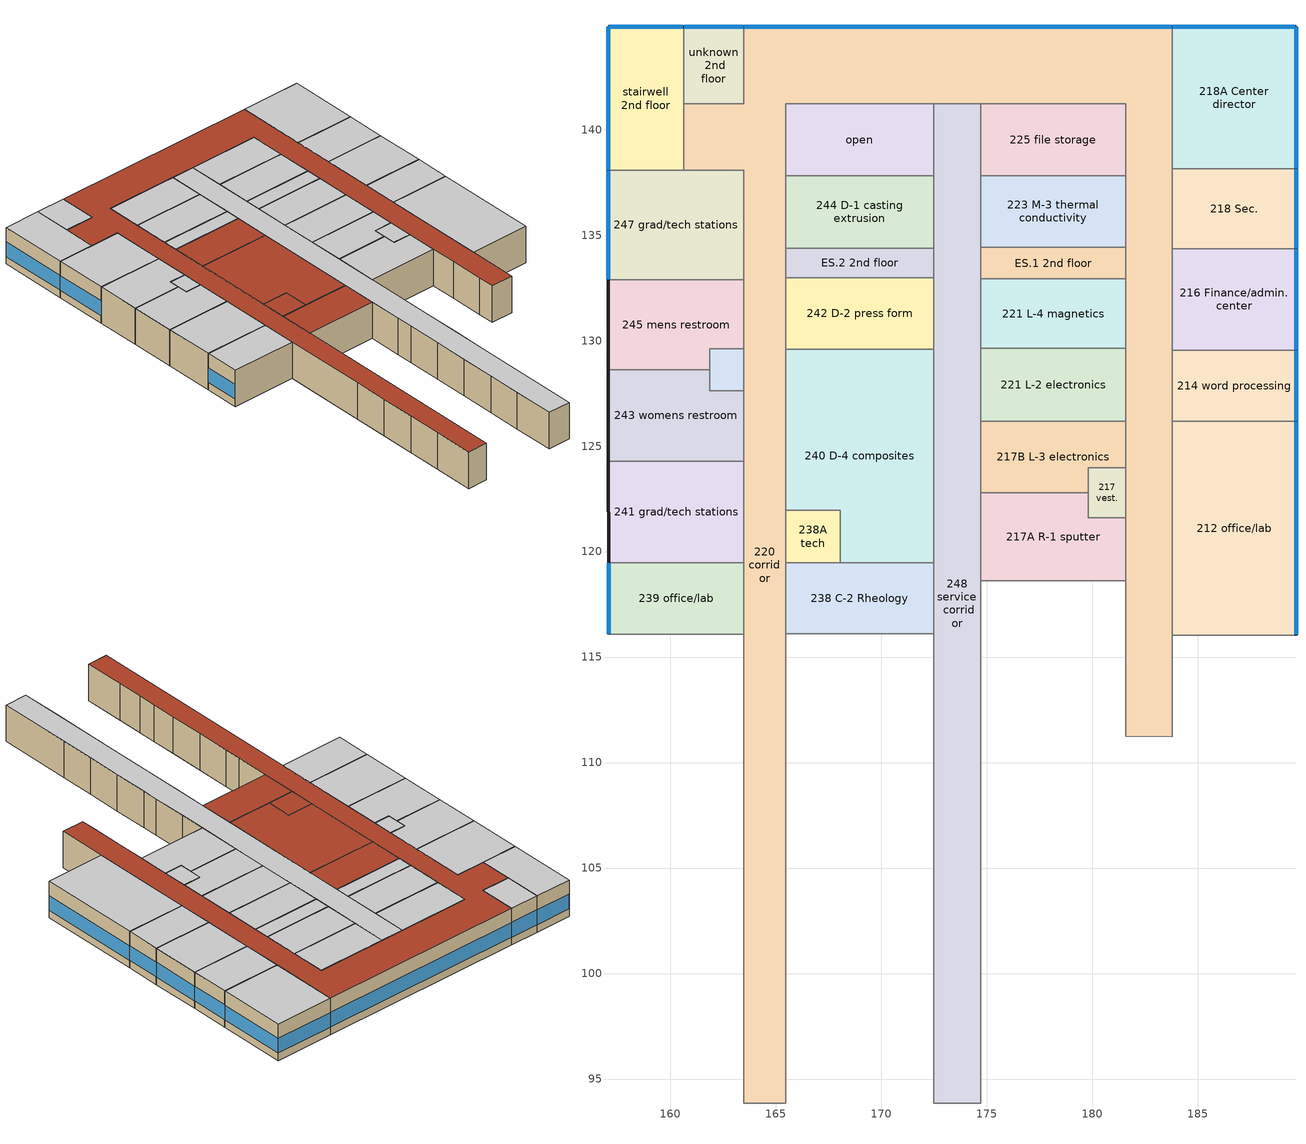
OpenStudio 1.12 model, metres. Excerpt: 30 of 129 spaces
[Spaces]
220 corridor
 floor ground: 183.79,144.87 183.79,111.23 181.58,111.24 181.58,141.22 165.46,141.22 165.46,93.86 163.47,93.86 163.47,138.07 160.62,138.07 160.62,141.22 163.47,141.22 163.47,144.87 z4.57
 wall outside: 183.79,144.87 163.47,144.87 z4.57:8.23
 wall to 200 fiber op. director: 183.79,111.23 183.79,116.05 z4.57:8.23
 wall to lobby 2nd floor: 181.58,111.24 183.79,111.23 z4.57:8.23
 wall to ES.4 2nd floor: 181.58,112.78 181.58,111.24 z4.57:8.23
 wall to 213 M-1 thermal analysis: 181.58,116.08 181.58,112.78 z4.57:8.23
 wall to 215 M-2 thermal analysis: 181.58,118.62 181.58,116.08 z4.57:8.23
 wall to 217A R-1 sputter: 181.58,121.61 181.58,118.62 z4.57:8.23
 wall to 217 vest.: 181.58,123.98 181.58,121.61 z4.57:8.23
 wall to 217B L-3 electronics: 181.58,126.19 181.58,123.98 z4.57:8.23
 wall to 221 L-2 electronics: 181.58,129.63 181.58,126.19 z4.57:8.23
 wall to 221 L-4 magnetics: 181.58,132.92 181.58,129.63 z4.57:8.23
 wall to ES.1 2nd floor: 181.58,134.42 181.58,132.92 z4.57:8.23
 wall to 223 M-3 thermal conductivity: 181.58,137.82 181.58,134.42 z4.57:8.23
 wall to 225 file storage: 174.71,141.22 181.58,141.22 181.58,137.82 z4.57:8.23
 wall to 248 service corridor: 172.48,141.22 174.71,141.22 z4.57:8.23
 wall to open: 165.46,137.83 165.46,141.22 172.48,141.22 z4.57:8.23
 wall to 244 D-1 casting extrusion: 165.46,134.38 165.46,137.83 z4.57:8.23
 wall to ES.2 2nd floor: 165.46,132.98 165.46,134.38 z4.57:8.23
 wall to 242 D-2 press form: 165.46,129.6 165.46,132.98 z4.57:8.23
 wall to 240 D-4 composites: 165.46,121.95 165.46,129.6 z4.57:8.23
 wall to 238A tech: 165.46,119.48 165.46,121.95 z4.57:8.23
 wall to 238 C-2 Rheology: 165.46,116.1 165.46,119.48 z4.57:8.23
 wall to 236 C-2 sol gel forming: 165.46,112.84 165.46,116.1 z4.57:8.23
 wall to ES.3 2nd floor: 165.46,111.2 165.46,112.84 z4.57:8.23
 wall to 234 C-3 chemical analysis: 165.46,107.89 165.46,111.2 z4.57:8.23
 wall to 232 C-4 coiloids analysis: 165.46,104.53 165.46,107.89 z4.57:8.23
 wall to 230 B-1 particle size analysis: 165.46,102.14 165.46,104.53 z4.57:8.23
 wall to 228A tech: 165.46,100.35 165.46,102.14 z4.57:8.23
 wall to 228 B-2 porosity surface: 165.46,97.83 165.46,100.35 z4.57:8.23
 wall to 226 D-3 Tape casting: 165.46,93.86 165.46,97.83 z4.57:8.23
 wall to 222 corridor: 163.47,93.86 165.46,93.86 z4.57:8.23
 wall to 227 undergrad dir.: 163.47,97.76 163.47,93.86 z4.57:8.23
 wall to 229 Sec.: 163.47,101.12 163.47,97.76 z4.57:8.23
 wall to 231 undergrad dir.: 163.47,104.48 163.47,101.12 z4.57:8.23
 wall to 233 office/lab: 163.47,107.83 163.47,104.48 z4.57:8.23
 wall to 237 grad/tech stations: 163.47,116.07 163.47,107.83 z4.57:8.23
 wall to 239 office/lab: 163.47,119.47 163.47,116.07 z4.57:8.23
 wall to 241 grad/tech stations: 163.47,124.28 163.47,119.47 z4.57:8.23
 wall to 243 womens restroom: 163.47,127.63 163.47,124.28 z4.57:8.23
 wall to 245A J.C.: 163.47,129.62 163.47,127.63 z4.57:8.23
 wall to 245 mens restroom: 163.47,132.89 163.47,129.62 z4.57:8.23
 wall to 247 grad/tech stations: 160.62,138.07 163.47,138.07 163.47,132.89 z4.57:8.23
 wall to stairwell 2nd floor: 160.62,141.22 160.62,138.07 z4.57:8.23
 wall to unknown 2nd floor: 163.47,144.87 163.47,141.22 160.62,141.22 z4.57:8.23
 wall to 218A Center director: 183.79,138.15 183.79,144.87 z4.57:8.23
 wall to 218 Sec.: 183.79,134.36 183.79,138.15 z4.57:8.23
 wall to 216 Finance/admin. center: 183.79,129.54 183.79,134.36 z4.57:8.23
 wall to 214 word processing: 183.79,126.17 183.79,129.54 z4.57:8.23
 wall to 212 office/lab: 183.79,116.05 183.79,126.17 z4.57:8.23
 window: 183.77,144.87 163.49,144.87 z5.33:6.8
 roof outside: 165.46,93.86 165.46,141.22 181.58,141.22 181.58,111.24 183.79,111.23 183.79,144.87 163.47,144.87 163.47,141.22 160.62,141.22 160.62,138.07 163.47,138.07 163.47,93.86 z8.23
248 service corridor
 floor ground: 174.71,141.22 174.71,93.86 172.48,93.86 172.48,141.22 z4.57
 wall to 225 file storage: 174.71,137.82 174.71,141.22 z4.57:8.23
 wall to 223 M-3 thermal conductivity: 174.71,134.42 174.71,137.82 z4.57:8.23
 wall to ES.1 2nd floor: 174.71,132.92 174.71,134.42 z4.57:8.23
 wall to 221 L-4 magnetics: 174.71,129.63 174.71,132.92 z4.57:8.23
 wall to 221 L-2 electronics: 174.71,126.19 174.71,129.63 z4.57:8.23
 wall to 217B L-3 electronics: 174.71,122.8 174.71,126.19 z4.57:8.23
 wall to 217A R-1 sputter: 174.71,118.62 174.71,122.8 z4.57:8.23
 wall to 215 M-2 thermal analysis: 174.71,116.08 174.71,118.62 z4.57:8.23
 wall to 213 M-1 thermal analysis: 174.71,112.78 174.71,116.08 z4.57:8.23
 wall to ES.4 2nd floor: 174.71,111.24 174.71,112.78 z4.57:8.23
 wall to 211 S-3 grad. pc.: 174.71,107.88 174.71,111.24 z4.57:8.23
 wall to 209 K-1 spectro analysis: 174.71,104.51 174.71,107.88 z4.57:8.23
 wall to 207A A-3A powder synthesis: 174.71,101.17 174.71,104.51 z4.57:8.23
 wall to 205 G-3 specialty meas.: 174.71,93.86 174.71,101.17 z4.57:8.23
 wall to 222 corridor: 172.48,93.86 174.71,93.86 z4.57:8.23
 wall to 226 D-3 Tape casting: 172.48,97.83 172.48,93.86 z4.57:8.23
 wall to 228 B-2 porosity surface: 172.48,101.15 172.48,97.83 z4.57:8.23
 wall to 230 B-1 particle size analysis: 172.48,104.53 172.48,101.15 z4.57:8.23
 wall to 232 C-4 coiloids analysis: 172.48,107.89 172.48,104.53 z4.57:8.23
 wall to 234 C-3 chemical analysis: 172.48,111.2 172.48,107.89 z4.57:8.23
 wall to ES.3 2nd floor: 172.48,112.84 172.48,111.2 z4.57:8.23
 wall to 236 C-2 sol gel forming: 172.48,116.1 172.48,112.84 z4.57:8.23
 wall to 238 C-2 Rheology: 172.48,119.48 172.48,116.1 z4.57:8.23
 wall to 240 D-4 composites: 172.48,129.6 172.48,119.48 z4.57:8.23
 wall to 242 D-2 press form: 172.48,132.98 172.48,129.6 z4.57:8.23
 wall to ES.2 2nd floor: 172.48,134.38 172.48,132.98 z4.57:8.23
 wall to 244 D-1 casting extrusion: 172.48,137.83 172.48,134.38 z4.57:8.23
 wall to open: 172.48,141.22 172.48,137.83 z4.57:8.23
 ceiling to Plenum 2: 174.71,93.86 174.71,141.22 172.48,141.22 172.48,93.86 z8.23
212 office/lab
 floor to Plenum 1: 189.65,126.17 189.65,116.05 183.79,116.05 183.79,126.17 z4.57
 wall outside: 189.65,116.05 189.65,126.17 z4.57:8.23
 wall to 200 fiber op. director: 183.79,116.05 189.65,116.05 z4.57:8.23
 wall to 214 word processing: 189.65,126.17 183.79,126.17 z4.57:8.23
 window: 189.65,116.07 189.65,126.14 z5.33:6.8
 ceiling to Plenum 2: 189.65,116.05 189.65,126.17 183.79,126.17 183.79,116.05 z8.23
239 office/lab
 floor to Plenum 1: 163.47,119.47 163.47,116.07 157.07,116.07 157.07,119.47 z4.57
 wall outside: 157.07,119.47 157.07,116.07 z4.57:8.23
 wall to 237 grad/tech stations: 157.07,116.07 163.47,116.07 z4.57:8.23
 wall to 241 grad/tech stations: 163.47,119.47 157.07,119.47 z4.57:8.23
 window: 157.07,119.45 157.07,116.1 z5.33:6.82
 ceiling to Plenum 2: 163.47,116.07 163.47,119.47 157.07,119.47 157.07,116.07 z8.23
238 C-2 Rheology
 floor ground: 172.48,119.48 172.48,116.1 165.46,116.1 165.46,119.48 z4.57
 wall to 236 C-2 sol gel forming: 165.46,116.1 172.48,116.1 z4.57:8.23
 wall to 238A tech: 168.04,119.48 165.46,119.48 z4.57:8.23
 wall to 240 D-4 composites: 172.48,119.48 168.04,119.48 z4.57:8.23
 roof outside: 172.48,116.1 172.48,119.48 165.46,119.48 165.46,116.1 z8.23
217A R-1 sputter
 floor to Plenum 1: 179.81,122.8 179.81,121.61 181.58,121.61 181.58,118.62 174.71,118.62 174.71,122.8 z4.57
 wall to 217B L-3 electronics: 179.81,122.8 174.71,122.8 z4.57:8.23
 wall to 217 vest.: 181.58,121.61 179.81,121.61 179.81,122.8 z4.57:8.23
 wall to 215 M-2 thermal analysis: 174.71,118.62 181.58,118.62 z4.57:8.23
 ceiling to Plenum 2: 181.58,118.62 181.58,121.61 179.81,121.61 179.81,122.8 174.71,122.8 174.71,118.62 z8.23
241 grad/tech stations
 floor to Plenum 1: 163.47,124.28 163.47,119.47 157.07,119.47 157.06,124.28 z4.57
 wall outside: 157.06,124.28 157.07,119.47 z4.57:8.23
 wall to 243 womens restroom: 163.47,124.28 157.06,124.28 z4.57:8.23
 ceiling to Plenum 2: 163.47,119.47 163.47,124.28 157.06,124.28 157.07,119.47 z8.23
238A tech
 floor ground: 168.04,121.95 168.04,119.48 165.46,119.48 165.46,121.95 z4.57
 wall to 240 D-4 composites: 168.04,119.48 168.04,121.95 165.46,121.95 z4.57:8.23
 roof outside: 168.04,119.48 168.04,121.95 165.46,121.95 165.46,119.48 z8.23
240 D-4 composites
 floor to Plenum 1: 172.48,129.6 172.48,119.48 168.04,119.48 168.04,121.95 165.46,121.95 165.46,129.6 z4.57
 wall to 242 D-2 press form: 172.48,129.6 165.46,129.6 z4.57:8.23
 roof outside: 172.48,119.48 172.48,129.6 165.46,129.6 165.46,121.95 168.04,121.95 168.04,119.48 z8.23
217 vest.
 floor to Plenum 1: 181.58,123.98 181.58,121.61 179.81,121.61 179.81,123.98 z4.57
 wall to 217B L-3 electronics: 181.58,123.98 179.81,123.98 179.81,122.8 z4.57:8.23
 ceiling to Plenum 2: 181.58,121.61 181.58,123.98 179.81,123.98 179.81,121.61 z8.23
217B L-3 electronics
 floor to Plenum 1: 181.58,126.19 181.58,123.98 179.81,123.98 179.81,122.8 174.71,122.8 174.71,126.19 z4.57
 wall to 221 L-2 electronics: 181.58,126.19 174.71,126.19 z4.57:8.23
 ceiling to Plenum 2: 179.81,122.8 179.81,123.98 181.58,123.98 181.58,126.19 174.71,126.19 174.71,122.8 z8.23
243 womens restroom
 floor to Plenum 1: 161.88,128.62 161.88,127.63 163.47,127.63 163.47,124.28 157.06,124.28 157.06,128.62 z4.57
 wall outside: 157.06,128.62 157.06,124.28 z4.57:8.23
 wall to 245 mens restroom: 161.88,128.62 157.06,128.62 z4.57:8.23
 wall to 245A J.C.: 163.47,127.63 161.88,127.63 161.88,128.62 z4.57:8.23
 ceiling to Plenum 2: 163.47,124.28 163.47,127.63 161.88,127.63 161.88,128.62 157.06,128.62 157.06,124.28 z8.23
214 word processing
 floor to Plenum 1: 189.65,129.54 189.65,126.17 183.79,126.17 183.79,129.54 z4.57
 wall outside: 189.65,126.17 189.65,129.54 z4.57:8.23
 wall to 216 Finance/admin. center: 189.65,129.54 183.79,129.54 z4.57:8.23
 window: 189.65,126.2 189.65,129.52 z5.33:6.82
 ceiling to Plenum 2: 189.65,126.17 189.65,129.54 183.79,129.54 183.79,126.17 z8.23
221 L-2 electronics
 floor ground: 181.58,129.63 181.58,126.19 174.71,126.19 174.71,129.63 z4.57
 wall to 221 L-4 magnetics: 181.58,129.63 174.71,129.63 z4.57:8.23
 ceiling to Plenum 2: 181.58,126.19 181.58,129.63 174.71,129.63 174.71,126.19 z8.23
245A J.C.
 floor to Plenum 1: 163.47,129.62 163.47,127.63 161.88,127.63 161.88,129.62 z4.57
 wall to 245 mens restroom: 163.47,129.62 161.88,129.62 161.88,128.62 z4.57:8.23
 ceiling to Plenum 2: 163.47,127.63 163.47,129.62 161.88,129.62 161.88,127.63 z8.23
245 mens restroom
 floor to Plenum 1: 163.47,132.89 163.47,129.62 161.88,129.62 161.88,128.62 157.06,128.62 157.05,132.89 z4.57
 wall outside: 157.05,132.89 157.06,128.62 z4.57:8.23
 wall to 247 grad/tech stations: 163.47,132.89 157.05,132.89 z4.57:8.23
 ceiling to Plenum 2: 161.88,128.62 161.88,129.62 163.47,129.62 163.47,132.89 157.05,132.89 157.06,128.62 z8.23
216 Finance/admin. center
 floor to Plenum 1: 189.65,134.36 189.65,129.54 183.79,129.54 183.79,134.36 z4.57
 wall outside: 189.65,129.54 189.65,134.36 z4.57:8.23
 wall to 218 Sec.: 189.65,134.36 183.79,134.36 z4.57:8.23
 window: 189.65,129.57 189.65,134.33 z5.33:6.81
 ceiling to Plenum 2: 189.65,129.54 189.65,134.36 183.79,134.36 183.79,129.54 z8.23
242 D-2 press form
 floor to Plenum 1: 172.48,132.98 172.48,129.6 165.46,129.6 165.46,132.98 z4.57
 wall to ES.2 2nd floor: 172.48,132.98 165.46,132.98 z4.57:8.23
 roof outside: 172.48,129.6 172.48,132.98 165.46,132.98 165.46,129.6 z8.23
221 L-4 magnetics
 floor to Plenum 1: 181.58,132.92 181.58,129.63 174.71,129.63 174.71,132.92 z4.57
 wall to ES.1 2nd floor: 181.58,132.92 174.71,132.92 z4.57:8.23
 ceiling to Plenum 2: 181.58,129.63 181.58,132.92 174.71,132.92 174.71,129.63 z8.23
247 grad/tech stations
 floor to Plenum 1: 163.47,138.07 163.47,132.89 157.05,132.89 157.05,138.07 z4.57
 wall outside: 157.05,138.07 157.05,132.89 z4.57:8.23
 wall to stairwell 2nd floor: 160.62,138.07 157.05,138.07 z4.57:8.23
 window: 157.05,138.04 157.05,132.92 z5.33:6.81
 ceiling to Plenum 2: 163.47,132.89 163.47,138.07 157.05,138.07 157.05,132.89 z8.23
ES.1 2nd floor
 floor to Plenum 1: 181.58,134.42 181.58,132.92 174.71,132.92 174.71,134.42 z4.57
 wall to 223 M-3 thermal conductivity: 181.58,134.42 174.71,134.42 z4.57:8.23
 ceiling to Plenum 2: 181.58,132.92 181.58,134.42 174.71,134.42 174.71,132.92 z8.23
ES.2 2nd floor
 floor to Plenum 1: 172.48,134.38 172.48,132.98 165.46,132.98 165.46,134.38 z4.57
 wall to 244 D-1 casting extrusion: 172.48,134.38 165.46,134.38 z4.57:8.23
 ceiling to Plenum 2: 172.48,132.98 172.48,134.38 165.46,134.38 165.46,132.98 z8.23
218 Sec.
 floor to Plenum 1: 189.65,138.15 189.65,134.36 183.79,134.36 183.79,138.15 z4.57
 wall outside: 189.65,134.36 189.65,138.15 z4.57:8.23
 wall to 218A Center director: 189.65,138.15 183.79,138.15 z4.57:8.23
 window: 189.65,134.38 189.65,138.12 z5.33:6.81
 ceiling to Plenum 2: 189.65,134.36 189.65,138.15 183.79,138.15 183.79,134.36 z8.23
244 D-1 casting extrusion
 floor to Plenum 1: 172.48,137.83 172.48,134.38 165.46,134.38 165.46,137.83 z4.57
 wall to open: 172.48,137.83 165.46,137.83 z4.57:8.23
 ceiling to Plenum 2: 172.48,134.38 172.48,137.83 165.46,137.83 165.46,134.38 z8.23
223 M-3 thermal conductivity
 floor to Plenum 1: 181.58,137.82 181.58,134.42 174.71,134.42 174.71,137.82 z4.57
 wall to 225 file storage: 181.58,137.82 174.71,137.82 z4.57:8.23
 ceiling to Plenum 2: 181.58,134.42 181.58,137.82 174.71,137.82 174.71,134.42 z8.23
225 file storage
 floor ground: 181.58,141.22 181.58,137.82 174.71,137.82 174.71,141.22 z4.57
 ceiling to Plenum 2: 181.58,137.82 181.58,141.22 174.71,141.22 174.71,137.82 z8.23
open
 floor to Plenum 1: 172.48,141.22 172.48,137.83 165.46,137.83 165.46,141.22 z4.57
 ceiling to Plenum 2: 172.48,137.83 172.48,141.22 165.46,141.22 165.46,137.83 z8.23
stairwell 2nd floor
 floor to Plenum 1: 160.62,144.87 160.62,138.07 157.05,138.07 157.04,144.87 z4.57
 wall outside: 160.62,144.87 157.04,144.87 157.05,138.07 z4.57:8.23
 wall to unknown 2nd floor: 160.62,141.22 160.62,144.87 z4.57:8.23
 window: 157.04,144.84 157.05,138.09 z5.33:6.81; 160.6,144.87 157.07,144.87 z5.33:6.82
 ceiling to Plenum 2: 160.62,138.07 160.62,144.87 157.04,144.87 157.05,138.07 z8.23
218A Center director
 floor to Plenum 1: 189.65,144.87 189.65,138.15 183.79,138.15 183.79,144.87 z4.57
 wall outside: 189.65,138.15 189.65,144.87 183.79,144.87 z4.57:8.23
 window: 189.63,144.87 183.82,144.87 / 189.65,138.17 189.65,144.84 z5.33:6.81
 ceiling to Plenum 2: 189.65,138.15 189.65,144.87 183.79,144.87 183.79,138.15 z8.23
unknown 2nd floor
 floor to Plenum 1: 163.47,144.87 163.47,141.22 160.62,141.22 160.62,144.87 z4.57
 wall outside: 163.47,144.87 160.62,144.87 z4.57:8.23
 window: 163.44,144.87 160.65,144.87 z5.33:6.82
 ceiling to Plenum 2: 163.47,141.22 163.47,144.87 160.62,144.87 160.62,141.22 z8.23
[Building]
Building 1: Space Type=DOE Ref 1980-2004 - SecSchl - Classroom; Default Construction Set=DOE Ref 1980-2004 - CZ4c - SecSchl
[Site]
NEWARK: Latitude {deg}=40.7; Longitude {deg}=-74.17; Time Zone {hr}=-5; Elevation {m}=9
[ClimateZones]
Climate Zone Institution Name 1=ASHRAE; Climate Zone Document Name 1=ANSI/ASHRAE Standard 169; Climate Zone Document Year 1=2006; Climate Zone Value 1=4C; Climate Zone Institution Name 2=CEC; Climate Zone Document Name 2=California Climate Zone Descriptions; Climate Zone Document Year 2=1995
[SizingPeriod:DesignDay] Barometric Pressure {Pa}=101217; Sky Clearness=0; Rain Indicator=0; Snow Indicator=0; Day of Month=21; Daylight Saving Time Indicator=0; Dry-Bulb Temperature Range Modifier Type=DefaultMultipliers
Name | Maximum Dry-Bulb Temperature {C} | Daily Dry-Bulb Temperature Range {deltaC} | Humidity Indicating Conditions at Maximum Dry-Bulb | Wind Speed {m/s} | Wind Direction {deg} | Month | Day Type | Humidity Indicating Type | Solar Model Indicator | ASHRAE Taub | ASHRAE Taud
NEWARK Ann Clg .4% Condns DP=>MDB | 27.8 | 8.9 | 23.7 | 5.8 | 250 | 7 | SummerDesignDay | Dewpoint | ASHRAETau | 0.528 | 1.831
NEWARK Ann Htg 99.6% Condns DB | -11.6 | 0 | -11.6 | 6.2 | 320 | 1 | WinterDesignDay | Wetbulb | ASHRAEClearSky
NEWARK Ann Hum_n 99.6% Condns DP=>MCDB | -9.8 | 0 | -20.9 | 6.2 | 320 | 1 | WinterDesignDay | Dewpoint | ASHRAEClearSky
NEWARK Ann Clg .4% Condns WB=>MDB | 31.5 | 8.9 | 25.4 | 5.8 | 250 | 7 | SummerDesignDay | Wetbulb | ASHRAETau | 0.528 | 1.831
[DefaultConstructionSet] Interior Partition Construction=Interior Partition
Name | Default Exterior Surface Constructions | Default Interior Surface Constructions | Default Ground Contact Surface Constructions | Default Exterior SubSurface Constructions | Default Interior SubSurface Constructions
DOE Ref 1980-2004 - CZ4c - Office | Default Surface Constructions 22 | Default Surface Constructions 23 | Default Surface Constructions 24 | Default Sub Surface Constructions 15 | Default Sub Surface Constructions 16
DOE Ref 1980-2004 - CZ4c - SecSchl | Default Surface Constructions 25 | Default Surface Constructions 26 | Default Surface Constructions 27 | Default Sub Surface Constructions 17 | Default Sub Surface Constructions 18
[DefaultSurfaceConstructions]
Name | Floor Construction | Wall Construction | Roof Ceiling Construction
Default Surface Constructions 22 | ExtSlabCarpet 4in ClimateZone 1-8 | CBECS 1980-2004 ExtWall Mass ClimateZone 4c-5a | CBECS 1980-2004 ExtRoof IEAD ClimateZone 4c
Default Surface Constructions 23; Default Surface Constructions 26 | Interior Floor | Interior Wall | Interior Ceiling
Default Surface Constructions 24; Default Surface Constructions 27 | ExtSlabCarpet 4in ClimateZone 1-8 | ExtSlabCarpet 4in ClimateZone 1-8 | ExtSlabCarpet 4in ClimateZone 1-8
Default Surface Constructions 25 | ExtSlabCarpet 4in ClimateZone 1-8 | CBECS 1980-2004 ExtWall SteelFrame ClimateZone 4c | CBECS 1980-2004 ExtRoof IEAD ClimateZone 4c
[Construction]
ExtSlabCarpet 4in ClimateZone 1-8: MAT-CC05 4 HW CONCRETE, CP02 CARPET PAD
Interior Floor: F16 Acoustic tile, F05 Ceiling air space resistance, M11 100mm lightweight concrete
Interior Wall: G01a 19mm gypsum board, F04 Wall air space resistance, G01a 19mm gypsum board
Interior Ceiling: M11 100mm lightweight concrete, F05 Ceiling air space resistance, F16 Acoustic tile
Exterior Door: F08 Metal surface, I01 25mm insulation board
Interior Window: Clear 3mm
Interior Door; Interior Partition: G05 25mm wood
CBECS 1980-2004 ExtWall Mass ClimateZone 4c-5a: 1IN Stucco, 8IN CONCRETE HW RefBldg, Mass NonRes Wall Insulation-1.76, 1/2IN Gypsum
CBECS 1980-2004 ExtRoof IEAD ClimateZone 4c: Roof Membrane, IEAD NonRes Roof Insulation-2.75, Metal Decking
CBECS 1980-2004 ExtWindow ClimateZone 4c: Fixed Window 4.09/0.39/0.25
CBECS 1980-2004 ExtWall SteelFrame ClimateZone 4c: Wood Siding, Steel Frame NonRes Wall Insulation-1.92, 1/2IN Gypsum
[Material] Thermal Absorptance=0.9
Name | Roughness | Thickness {m} | Conductivity {W/m-K} | Density {kg/m3} | Specific Heat {J/kg-K} | Solar Absorptance | Visible Absorptance
MAT-CC05 4 HW CONCRETE | Rough | 0.1016 | 1.311 | 2240 | 836.8 | 0.85 | 0.85
1IN Stucco | Smooth | 0.0253 | 0.6918 | 1858 | 837 | 0.92 | 0.92
1/2IN Gypsum | Smooth | 0.0127 | 0.16 | 784.9 | 830 | 0.4 | 0.4
Roof Membrane | VeryRough | 0.0095 | 0.16 | 1121.29 | 1460 | 0.7 | 0.7
Metal Decking | MediumSmooth | 0.0015 | 45.006 | 7680 | 418.4 | 0.6 | 0.6
F16 Acoustic tile | MediumSmooth | 0.0191 | 0.06 | 368 | 590 | 0.3 | 0.3
M11 100mm lightweight concrete | MediumRough | 0.1016 | 0.53 | 1280 | 840 | 0.5 | 0.5
G01a 19mm gypsum board | MediumSmooth | 0.019 | 0.16 | 800 | 1090 | 0.4 | 0.4
F08 Metal surface | Smooth | 0.0008 | 45.28 | 7824 | 500 | 0.7 | 0.7
I01 25mm insulation board | MediumRough | 0.0254 | 0.03 | 43 | 1210 | 0.6 | 0.6
G05 25mm wood | MediumSmooth | 0.0254 | 0.15 | 608 | 1630 | 0.5 | 0.5
8IN CONCRETE HW RefBldg | Rough | 0.2032 | 1.311 | 2240 | 836.8 | 0.7 | 0.7
Mass NonRes Wall Insulation-1.76 | MediumRough | 0.0656865 | 0.049 | 265 | 836.8 | 0.7 | 0.7
IEAD NonRes Roof Insulation-2.75 | MediumRough | 0.122523 | 0.049 | 265 | 836.8 | 0.7 | 0.7
Wood Siding | MediumSmooth | 0.01 | 0.11 | 544.62 | 1210 | 0.78 | 0.78
Steel Frame NonRes Wall Insulation-1.92 | MediumRough | 0.0781229 | 0.049 | 265 | 836.8 | 0.7 | 0.7
[Material:NoMass]
CP02 CARPET PAD: Roughness=Smooth; Thermal Resistance {m2-K/W}=0.1; Thermal Absorptance=0.9; Solar Absorptance=0.8; Visible Absorptance=0.8
[Material:AirGap]
Name | Thermal Resistance {m2-K/W}
F05 Ceiling air space resistance | 0.18
F04 Wall air space resistance | 0.15
[DefaultSubSurfaceConstructions]
Name | Fixed Window Construction | Operable Window Construction | Door Construction | Tubular Daylight Dome Construction | Tubular Daylight Diffuser Construction
Default Sub Surface Constructions 15; Default Sub Surface Constructions 17 | CBECS 1980-2004 ExtWindow ClimateZone 4c | CBECS 1980-2004 ExtWindow ClimateZone 4c | Exterior Door | Interior Window | Interior Window
Default Sub Surface Constructions 16; Default Sub Surface Constructions 18 | Interior Window | Interior Window | Interior Door
[WindowMaterial:Glazing]
Clear 3mm: Optical Data Type=SpectralAverage; Thickness {m}=0.003; Solar Transmittance at Normal Incidence=0.837; Front Side Solar Reflectance at Normal Incidence=0.075; Back Side Solar Reflectance at Normal Incidence=0; Visible Transmittance at Normal Incidence=0.898; Front Side Visible Reflectance at Normal Incidence=0.081; Back Side Visible Reflectance at Normal Incidence=0; Infrared Transmittance at Normal Incidence=0; Front Side Infrared Hemispherical Emissivity=0.84; Back Side Infrared Hemispherical Emissivity=0.84; Conductivity {W/m-K}=0.9; Dirt Correction Factor for Solar and Visible Transmittance=1; Solar Diffusing=No
[WindowMaterial:Blind]
Window Material Blind 1: Slat Width {m}=0.025; Slat Separation {m}=0.01875; Front Side Slat Beam Solar Reflectance=0.5; Back Side Slat Beam Solar Reflectance=0.5; Front Side Slat Diffuse Solar Reflectance=0.5; Back Side Slat Diffuse Solar Reflectance=0.5; Slat Beam Visible Transmittance=0
[WindowMaterial:SimpleGlazingSystem]
Fixed Window 4.09/0.39/0.25: U-Factor {W/m2-K}=4.08816; Solar Heat Gain Coefficient=0.39; Visible Transmittance=0.25
[SpaceType]
Name | Default Schedule Set | Design Specification Outdoor Air Object | Standards Building Type | Standards Space Type
189.1-2009 - Office - ClosedOffice - CZ1-3 | 189.1-2009 - Office - ClosedOffice - CZ1-3 Schedule Set | 189.1-2009 - Office - ClosedOffice - CZ1-3 Ventilation | Office | ClosedOffice
DOE Ref 1980-2004 - Office - ClosedOffice | DOE Ref 1980-2004 - Office - ClosedOffice Schedule Set | DOE Ref 1980-2004 - Office - ClosedOffice Ventilation | Office | ClosedOffice
DOE Ref 1980-2004 - Office - Corridor | DOE Ref 1980-2004 - Office - Corridor Schedule Set | DOE Ref 1980-2004 - Office - Corridor Ventilation | Office | Corridor
DOE Ref 1980-2004 - Office - IT_Room | DOE Ref 1980-2004 - Office - IT_Room Schedule Set | DOE Ref 1980-2004 - Office - IT_Room Ventilation | Office | IT_Room
DOE Ref 1980-2004 - Office - PrintRoom | DOE Ref 1980-2004 - Office - PrintRoom Schedule Set | DOE Ref 1980-2004 - Office - PrintRoom Ventilation | Office | PrintRoom
DOE Ref 1980-2004 - Office - Restroom | DOE Ref 1980-2004 - Office - Restroom Schedule Set | DOE Ref 1980-2004 - Office - Restroom Ventilation | Office | Restroom
DOE Ref 1980-2004 - Office - Stair | DOE Ref 1980-2004 - Office - Stair Schedule Set | DOE Ref 1980-2004 - Office - Stair Ventilation | Office | Stair
DOE Ref 1980-2004 - Office - Storage | DOE Ref 1980-2004 - Office - Storage Schedule Set | DOE Ref 1980-2004 - Office - Storage Ventilation | Office | Storage
DOE Ref 1980-2004 - SecSchl - Classroom | DOE Ref 1980-2004 - SecSchl - Classroom Schedule Set | DOE Ref 1980-2004 - SecSchl - Classroom Ventilation | SecondarySchool | Classroom
[DefaultScheduleSet]
Name | Number of People Schedule | People Activity Level Schedule | Lighting Schedule | Electric Equipment Schedule | Infiltration Schedule
189.1-2009 - Office - ClosedOffice - CZ1-3 Schedule Set; 189.1-2009 - Office - Corridor - CZ4-8 Schedule Set; DOE Ref 1980-2004 - Office - ClosedOffice Schedule Set; DOE Ref 1980-2004 - Office - Corridor Schedule Set | Office Work Occ | Office Activity | Office Bldg Light | Office Bldg Equip | Office Infil Quarter On
DOE Ref 1980-2004 - Office - IT_Room Schedule Set; DOE Ref 1980-2004 - Office - PrintRoom Schedule Set; DOE Ref 1980-2004 - Office - Restroom Schedule Set | Office Misc Occ | Office Activity | Office Bldg Light | Office Bldg Equip | Office Infil Quarter On
DOE Ref 1980-2004 - Office - Stair Schedule Set; DOE Ref 1980-2004 - Office - Storage Schedule Set |  |  | Office Bldg Light |  | Office Infil Quarter On
DOE Ref 1980-2004 - SecSchl - Classroom Schedule Set | SecondarySchool Bldg Occ | SecondarySchool Activity | SecondarySchool Bldg Light | SecondarySchool Bldg Equip | SecondarySchool Infil
[Lights:Definition] Design Level Calculation Method=Watts/Area
Name | Watts per Space Floor Area {W/m2}
189.1-2009 - Office - ClosedOffice - CZ1-3 Lights Definition | 10.6563
DOE Ref 1980-2004 - Office - ClosedOffice Lights Definition | 18.5893
DOE Ref 1980-2004 - Office - Corridor Lights Definition | 8.44967
DOE Ref 1980-2004 - Office - IT_Room Lights Definition; DOE Ref 1980-2004 - Office - PrintRoom Lights Definition | 16.6841
DOE Ref 1980-2004 - Office - Restroom Lights Definition | 15.1771
DOE Ref 1980-2004 - Office - Stair Lights Definition | 10.1396
DOE Ref 1980-2004 - Office - Storage Lights Definition | 13.6702
DOE Ref 1980-2004 - SecSchl - Classroom Lights Definition | 21.5278
[Lights]
Name | Lights Definition | Space or SpaceType
189.1-2009 - Office - ClosedOffice - CZ1-3 Lights | 189.1-2009 - Office - ClosedOffice - CZ1-3 Lights Definition | 189.1-2009 - Office - ClosedOffice - CZ1-3
DOE Ref 1980-2004 - Office - ClosedOffice Lights | DOE Ref 1980-2004 - Office - ClosedOffice Lights Definition | DOE Ref 1980-2004 - Office - ClosedOffice
DOE Ref 1980-2004 - Office - Corridor Lights | DOE Ref 1980-2004 - Office - Corridor Lights Definition | DOE Ref 1980-2004 - Office - Corridor
DOE Ref 1980-2004 - Office - IT_Room Lights | DOE Ref 1980-2004 - Office - IT_Room Lights Definition | DOE Ref 1980-2004 - Office - IT_Room
DOE Ref 1980-2004 - Office - PrintRoom Lights | DOE Ref 1980-2004 - Office - PrintRoom Lights Definition | DOE Ref 1980-2004 - Office - PrintRoom
DOE Ref 1980-2004 - Office - Restroom Lights | DOE Ref 1980-2004 - Office - Restroom Lights Definition | DOE Ref 1980-2004 - Office - Restroom
DOE Ref 1980-2004 - Office - Stair Lights | DOE Ref 1980-2004 - Office - Stair Lights Definition | DOE Ref 1980-2004 - Office - Stair
DOE Ref 1980-2004 - Office - Storage Lights | DOE Ref 1980-2004 - Office - Storage Lights Definition | DOE Ref 1980-2004 - Office - Storage
DOE Ref 1980-2004 - SecSchl - Classroom Lights | DOE Ref 1980-2004 - SecSchl - Classroom Lights Definition | DOE Ref 1980-2004 - SecSchl - Classroom
[DesignSpecification:OutdoorAir] Outdoor Air Method=Sum
Name | Outdoor Air Flow per Person {m3/s-person} | Outdoor Air Flow per Floor Area {m3/s-m2}
189.1-2009 - Office - ClosedOffice - CZ1-3 Ventilation; DOE Ref 1980-2004 - Office - ClosedOffice Ventilation | 0.00943895
DOE Ref 1980-2004 - Office - Corridor Ventilation; DOE Ref 1980-2004 - Office - IT_Room Ventilation; DOE Ref 1980-2004 - Office - PrintRoom Ventilation; DOE Ref 1980-2004 - Office - Stair Ventilation; DOE Ref 1980-2004 - Office - Storage Ventilation |  | 0.000254
DOE Ref 1980-2004 - Office - Restroom Ventilation |  | 0.0048768
DOE Ref 1980-2004 - SecSchl - Classroom Ventilation | 0.00707921
[People:Definition] Number of People Calculation Method=People/Area; Fraction Radiant=0.3
Name | People per Space Floor Area {person/m2}
189.1-2009 - Office - ClosedOffice - CZ1-3 People Definition; DOE Ref 1980-2004 - Office - ClosedOffice People Definition | 0.0511286
DOE Ref 1980-2004 - Office - Corridor People Definition | 0.0107639
DOE Ref 1980-2004 - Office - IT_Room People Definition | 0.0538196
DOE Ref 1980-2004 - Office - PrintRoom People Definition; DOE Ref 1980-2004 - Office - Restroom People Definition | 0.107639
DOE Ref 1980-2004 - SecSchl - Classroom People Definition | 0.249938
[People]
Name | People Definition | Space or SpaceType
189.1-2009 - Office - ClosedOffice - CZ1-3 People | 189.1-2009 - Office - ClosedOffice - CZ1-3 People Definition | 189.1-2009 - Office - ClosedOffice - CZ1-3
DOE Ref 1980-2004 - Office - ClosedOffice People | DOE Ref 1980-2004 - Office - ClosedOffice People Definition | DOE Ref 1980-2004 - Office - ClosedOffice
DOE Ref 1980-2004 - Office - Corridor People | DOE Ref 1980-2004 - Office - Corridor People Definition | DOE Ref 1980-2004 - Office - Corridor
DOE Ref 1980-2004 - Office - IT_Room People | DOE Ref 1980-2004 - Office - IT_Room People Definition | DOE Ref 1980-2004 - Office - IT_Room
DOE Ref 1980-2004 - Office - PrintRoom People | DOE Ref 1980-2004 - Office - PrintRoom People Definition | DOE Ref 1980-2004 - Office - PrintRoom
DOE Ref 1980-2004 - Office - Restroom People | DOE Ref 1980-2004 - Office - Restroom People Definition | DOE Ref 1980-2004 - Office - Restroom
DOE Ref 1980-2004 - SecSchl - Classroom People | DOE Ref 1980-2004 - SecSchl - Classroom People Definition | DOE Ref 1980-2004 - SecSchl - Classroom
[SpaceInfiltration:DesignFlowRate] Design Flow Rate Calculation Method=Flow/ExteriorArea
Name | Space or SpaceType | Flow per Exterior Surface Area {m3/s-m2}
189.1-2009 - Office - ClosedOffice - CZ1-3 Infiltration | 189.1-2009 - Office - ClosedOffice - CZ1-3 | 0.00030226
DOE Ref 1980-2004 - Office - ClosedOffice Infiltration | DOE Ref 1980-2004 - Office - ClosedOffice | 0.00113386
DOE Ref 1980-2004 - Office - Corridor Infiltration | DOE Ref 1980-2004 - Office - Corridor | 0.00113386
DOE Ref 1980-2004 - Office - IT_Room Infiltration | DOE Ref 1980-2004 - Office - IT_Room | 0.00113386
DOE Ref 1980-2004 - Office - PrintRoom Infiltration | DOE Ref 1980-2004 - Office - PrintRoom | 0.00113386
DOE Ref 1980-2004 - Office - Restroom Infiltration | DOE Ref 1980-2004 - Office - Restroom | 0.00113386
DOE Ref 1980-2004 - Office - Stair Infiltration | DOE Ref 1980-2004 - Office - Stair | 0.00113386
DOE Ref 1980-2004 - Office - Storage Infiltration | DOE Ref 1980-2004 - Office - Storage | 0.00113386
DOE Ref 1980-2004 - SecSchl - Classroom Infiltration | DOE Ref 1980-2004 - SecSchl - Classroom | 0.00113386
[ElectricEquipment:Definition] Design Level Calculation Method=Watts/Area
Name | Watts per Space Floor Area {W/m2}
189.1-2009 - Office - ClosedOffice - CZ1-3 Electric Equipment Definition | 6.8889
DOE Ref 1980-2004 - Office - ClosedOffice Electric Equipment Definition | 9.3646
DOE Ref 1980-2004 - Office - Corridor Electric Equipment Definition | 3.12153
DOE Ref 1980-2004 - Office - IT_Room Electric Equipment Definition | 21.5278
DOE Ref 1980-2004 - Office - PrintRoom Electric Equipment Definition | 58.1251
DOE Ref 1980-2004 - Office - Restroom Electric Equipment Definition | 2.90626
DOE Ref 1980-2004 - SecSchl - Classroom Electric Equipment Definition | 10.0104
[ElectricEquipment]
Name | Electric Equipment Definition | Space or SpaceType
189.1-2009 - Office - ClosedOffice - CZ1-3 Electric Equipment | 189.1-2009 - Office - ClosedOffice - CZ1-3 Electric Equipment Definition | 189.1-2009 - Office - ClosedOffice - CZ1-3
DOE Ref 1980-2004 - Office - ClosedOffice Electric Equipment | DOE Ref 1980-2004 - Office - ClosedOffice Electric Equipment Definition | DOE Ref 1980-2004 - Office - ClosedOffice
DOE Ref 1980-2004 - Office - Corridor Electric Equipment | DOE Ref 1980-2004 - Office - Corridor Electric Equipment Definition | DOE Ref 1980-2004 - Office - Corridor
DOE Ref 1980-2004 - Office - IT_Room Electric Equipment | DOE Ref 1980-2004 - Office - IT_Room Electric Equipment Definition | DOE Ref 1980-2004 - Office - IT_Room
DOE Ref 1980-2004 - Office - PrintRoom Electric Equipment | DOE Ref 1980-2004 - Office - PrintRoom Electric Equipment Definition | DOE Ref 1980-2004 - Office - PrintRoom
DOE Ref 1980-2004 - Office - Restroom Electric Equipment | DOE Ref 1980-2004 - Office - Restroom Electric Equipment Definition | DOE Ref 1980-2004 - Office - Restroom
DOE Ref 1980-2004 - SecSchl - Classroom Electric Equipment | DOE Ref 1980-2004 - SecSchl - Classroom Electric Equipment Definition | DOE Ref 1980-2004 - SecSchl - Classroom
[ShadingControl]
Shading Control 1: Shading Type=InteriorBlind; Shading Device Material=Window Material Blind 1
[Space] Building Story=Building Story 3
Name | Space Type | Default Construction Set | Default Schedule Set | Thermal Zone
220 corridor | DOE Ref 1980-2004 - Office - Corridor | DOE Ref 1980-2004 - CZ4c - Office | 189.1-2009 - Office - Corridor - CZ4-8 Schedule Set | Thermal Zone: 220 corridor
248 service corridor | DOE Ref 1980-2004 - Office - Corridor | DOE Ref 1980-2004 - CZ4c - Office | DOE Ref 1980-2004 - Office - Corridor Schedule Set | Thermal Zone: 248 service corridor
212 office/lab | DOE Ref 1980-2004 - Office - ClosedOffice | DOE Ref 1980-2004 - CZ4c - Office | DOE Ref 1980-2004 - Office - ClosedOffice Schedule Set | Thermal Zone: 212 office/lab
239 office/lab | DOE Ref 1980-2004 - Office - ClosedOffice | DOE Ref 1980-2004 - CZ4c - Office | DOE Ref 1980-2004 - Office - ClosedOffice Schedule Set | Thermal Zone: 239 office/lab
238 C-2 Rheology | DOE Ref 1980-2004 - Office - ClosedOffice | DOE Ref 1980-2004 - CZ4c - Office | DOE Ref 1980-2004 - Office - ClosedOffice Schedule Set | Thermal Zone: 238 C-2 Rheology
217A R-1 sputter | DOE Ref 1980-2004 - Office - ClosedOffice | DOE Ref 1980-2004 - CZ4c - Office | DOE Ref 1980-2004 - Office - ClosedOffice Schedule Set | Thermal Zone: 217A R-1 sputter
241 grad/tech stations | DOE Ref 1980-2004 - Office - ClosedOffice | DOE Ref 1980-2004 - CZ4c - Office | DOE Ref 1980-2004 - Office - ClosedOffice Schedule Set | Thermal Zone: 241 grad/tech stations
238A tech | DOE Ref 1980-2004 - Office - IT_Room | DOE Ref 1980-2004 - CZ4c - Office | DOE Ref 1980-2004 - Office - IT_Room Schedule Set | Thermal Zone: 238A tech
240 D-4 composites | DOE Ref 1980-2004 - Office - ClosedOffice | DOE Ref 1980-2004 - CZ4c - Office | DOE Ref 1980-2004 - Office - ClosedOffice Schedule Set | Thermal Zone: 240 D-4 composites
217 vest. |  |  |  | Thermal Zone: 217 vest.
217B L-3 electronics | DOE Ref 1980-2004 - Office - ClosedOffice | DOE Ref 1980-2004 - CZ4c - Office | DOE Ref 1980-2004 - Office - ClosedOffice Schedule Set | Thermal Zone: 217B L-3 electronics
243 womens restroom | DOE Ref 1980-2004 - Office - Restroom | DOE Ref 1980-2004 - CZ4c - Office | DOE Ref 1980-2004 - Office - Restroom Schedule Set | Thermal Zone: 243 womens restroom
214 word processing | DOE Ref 1980-2004 - Office - PrintRoom | DOE Ref 1980-2004 - CZ4c - Office | DOE Ref 1980-2004 - Office - PrintRoom Schedule Set | Thermal Zone: 214 word processing
221 L-2 electronics | DOE Ref 1980-2004 - Office - ClosedOffice | DOE Ref 1980-2004 - CZ4c - Office | DOE Ref 1980-2004 - Office - ClosedOffice Schedule Set | Thermal Zone: 221 L-2 electronics
245A J.C. | DOE Ref 1980-2004 - Office - Storage | DOE Ref 1980-2004 - CZ4c - Office | DOE Ref 1980-2004 - Office - Storage Schedule Set | Thermal Zone: 245A J.C.
245 mens restroom | DOE Ref 1980-2004 - Office - Restroom | DOE Ref 1980-2004 - CZ4c - Office | DOE Ref 1980-2004 - Office - Restroom Schedule Set | Thermal Zone: 245 mens restroom
216 Finance/admin. center | DOE Ref 1980-2004 - Office - ClosedOffice | DOE Ref 1980-2004 - CZ4c - Office | DOE Ref 1980-2004 - Office - ClosedOffice Schedule Set | Thermal Zone: 216 Finance/admin. center
242 D-2 press form | DOE Ref 1980-2004 - Office - ClosedOffice | DOE Ref 1980-2004 - CZ4c - Office | DOE Ref 1980-2004 - Office - ClosedOffice Schedule Set | Thermal Zone: 242 D-2 press form
221 L-4 magnetics | DOE Ref 1980-2004 - Office - ClosedOffice | DOE Ref 1980-2004 - CZ4c - Office | DOE Ref 1980-2004 - Office - ClosedOffice Schedule Set | Thermal Zone: 221 L-4 magnetics
247 grad/tech stations | DOE Ref 1980-2004 - Office - ClosedOffice | DOE Ref 1980-2004 - CZ4c - Office | DOE Ref 1980-2004 - Office - ClosedOffice Schedule Set | Thermal Zone: 247 grad/tech stations
ES.1 2nd floor |  |  |  | Thermal Zone: ES.1 2nd floor
ES.2 2nd floor |  |  |  | Thermal Zone: ES.2 2nd floor
218 Sec. | DOE Ref 1980-2004 - Office - ClosedOffice | DOE Ref 1980-2004 - CZ4c - Office | DOE Ref 1980-2004 - Office - ClosedOffice Schedule Set | Thermal Zone: 218 Sec.
244 D-1 casting extrusion | DOE Ref 1980-2004 - Office - ClosedOffice | DOE Ref 1980-2004 - CZ4c - Office | DOE Ref 1980-2004 - Office - ClosedOffice Schedule Set | Thermal Zone: 244 D-1 casting extrusion
223 M-3 thermal conductivity | DOE Ref 1980-2004 - Office - ClosedOffice | DOE Ref 1980-2004 - CZ4c - Office | DOE Ref 1980-2004 - Office - ClosedOffice Schedule Set | Thermal Zone: 223 M-3 thermal conductivity
225 file storage | DOE Ref 1980-2004 - Office - Storage | DOE Ref 1980-2004 - CZ4c - Office | DOE Ref 1980-2004 - Office - Storage Schedule Set | Thermal Zone: 225 file storage
open |  |  |  | Thermal Zone: open
stairwell 2nd floor | DOE Ref 1980-2004 - Office - Stair | DOE Ref 1980-2004 - CZ4c - Office | DOE Ref 1980-2004 - Office - Stair Schedule Set | Thermal Zone: stairwell 2nd floor
218A Center director | 189.1-2009 - Office - ClosedOffice - CZ1-3 | DOE Ref 1980-2004 - CZ4c - Office | DOE Ref 1980-2004 - Office - ClosedOffice Schedule Set | Thermal Zone: 218A Center director
unknown 2nd floor |  |  |  | Thermal Zone: unknown 2nd floor
[BuildingStory]
Building Story 3: Nominal Z Coordinate {m}=0; Nominal Floor to Floor Height {m}=3.6576
[ThermalZone] Use Ideal Air Loads=No
Thermal Zone: 216 Finance/admin. center; Thermal Zone: ES.2 2nd floor; Thermal Zone: 218 Sec.; Thermal Zone: unknown 2nd floor; Thermal Zone: 217A R-1 sputter; Thermal Zone: 218A Center director; Thermal Zone: drawing 1; Thermal Zone: 239 office/lab; Thermal Zone: open; Thermal Zone: 217 vest.; Thermal Zone: 238 C-2 Rheology; Thermal Zone: 240 D-4 composites; Thermal Zone: 243 womens restroom; Thermal Zone: stairwell 2nd floor; Thermal Zone: 244 D-1 casting extrusion; Thermal Zone: 245A J.C.; Thermal Zone: 241 grad/tech stations; Thermal Zone: 223 M-3 thermal conductivity; Thermal Zone: 214 word processing; Thermal Zone: 212 office/lab; Thermal Zone: 220 corridor; Thermal Zone: 221 L-4 magnetics; Thermal Zone: 242 D-2 press form; Thermal Zone: 221 L-2 electronics; Thermal Zone: 245 mens restroom; Thermal Zone: 248 service corridor; Thermal Zone: 225 file storage; Thermal Zone: 238A tech; Thermal Zone: 217B L-3 electronics; Thermal Zone: ES.1 2nd floor; Thermal Zone: 247 grad/tech stations
[Schedule:Ruleset]
Name | Default Day Schedule | Summer Design Day Schedule | Winter Design Day Schedule
Office Bldg Light | Office Bldg Light Default Schedule | Office Bldg Light Summer Design Day | Office Bldg Light Winter Design Day
Office Misc Occ | Office Bldg Occ Default Schedule 1 | Office Bldg Occ Summer Design Day 1 | Office Bldg Occ Winter Design Day 1
Office Activity | Office Activity Default Schedule | Office Activity Summer Design Day | Office Activity Winter Design Day
Office Infil Quarter On | Office Infil Quarter On Default Schedule | Office Infil Quarter On Summer Design Day | Office Infil Quarter On Winter Design Day
Office Bldg Equip | Office Bldg Equip Default Schedule | Office Bldg Equip Summer Design Day | Office Bldg Equip Winter Design Day
Office Work Occ | Office Bldg Occ Default Schedule | Office Bldg Occ Summer Design Day | Office Bldg Occ Winter Design Day
SecondarySchool Bldg Light | SecondarySchool Bldg Light Default Schedule | SecondarySchool Bldg Light Summer Design Day | SecondarySchool Bldg Light Winter Design Day
SecondarySchool Activity | SecondarySchool Activity Default Schedule | SecondarySchool Activity Summer Design Day | SecondarySchool Activity Winter Design Day
SecondarySchool Infil | SecondarySchool Infil Default Schedule | SecondarySchool Infil Summer Design Day | SecondarySchool Infil Winter Design Day
SecondarySchool Bldg Equip | SecondarySchool Bldg Equip Default Schedule | SecondarySchool Bldg Equip Summer Design Day | SecondarySchool Bldg Equip Winter Design Day
SecondarySchool Bldg Occ | SecondarySchool Bldg Occ Default Schedule | SecondarySchool Bldg Occ Summer Design Day | SecondarySchool Bldg Occ Winter Design Day
[Schedule:Day]
Office Bldg Light Default Schedule: 5, 0, 0.05, 7, 0, 0.1, 8, 0, 0.3, 17, 0, 0.9, 18, 0, 0.7, 20, 0, 0.5, 22, 0, 0.3, 23, 0, 0.1, 24, 0, 0.05
Office Bldg Light Summer Design Day; Office Infil Quarter On Rule 1 Day Schedule; Office Bldg Equip Summer Design Day: 24, 0, 1
Office Bldg Light Winter Design Day; Office Bldg Occ Winter Design Day 1; Office Bldg Occ Rule 1 Day Schedule 1; Office Bldg Equip Winter Design Day; Office Bldg Occ Winter Design Day; Office Bldg Occ Rule 1 Day Schedule; SecondarySchool Bldg Occ Winter Design Day; SecondarySchool Bldg Occ Rule 1 Day Schedule; SecondarySchool Bldg Occ Rule 3 Day Schedule; SecondarySchool Bldg Occ Rule 5 Day Schedule: 24, 0, 0
Office Bldg Light Rule 1 Day Schedule: 24, 0, 0.05
Office Bldg Light Rule 2 Day Schedule: 6, 0, 0.05, 8, 0, 0.1, 14, 0, 0.5, 17, 0, 0.15, 24, 0, 0.05
Office Bldg Occ Default Schedule 1: 6, 0, 0, 7, 0, 0.1, 8, 0, 0.2, 20, 0, 0.4, 22, 0, 0.1, 24, 0, 0.05
Office Bldg Occ Summer Design Day 1; Office Bldg Occ Summer Design Day: 6, 0, 0, 22, 0, 1, 24, 0, 0.05
Office Bldg Occ Rule 2 Day Schedule 1: 6, 0, 0, 8, 0, 0.1, 14, 0, 0.25, 17, 0, 0.1, 24, 0, 0
Office Activity Default Schedule; Office Activity Summer Design Day; Office Activity Winter Design Day: 24, 0, 132
Office Infil Quarter On Default Schedule; Office Infil Quarter On Summer Design Day: 6, 0, 1, 22, 0, 0.25, 24, 0, 1
Office Infil Quarter On Winter Design Day; Office Infil Quarter On Rule 2 Day Schedule: 6, 0, 1, 18, 0, 0.25, 24, 0, 1
Office Bldg Equip Default Schedule: 8, 0, 0.4, 12, 0, 0.9, 13, 0, 0.8, 17, 0, 0.9, 18, 0, 0.8, 20, 0, 0.6, 22, 0, 0.5, 24, 0, 0.4
Office Bldg Equip Rule 1 Day Schedule: 24, 0, 0.3
Office Bldg Equip Rule 2 Day Schedule: 6, 0, 0.3, 8, 0, 0.4, 14, 0, 0.5, 17, 0, 0.35, 24, 0, 0.3
Office Bldg Occ Default Schedule: 6, 0, 0, 7, 0, 0.1, 8, 0, 0.2, 12, 0, 0.85, 13, 0, 0.5, 17, 0, 0.85, 18, 0, 0.7, 20, 0, 0.4, 22, 0, 0.1, 24, 0, 0.05
Office Bldg Occ Rule 2 Day Schedule: 6, 0, 0, 8, 0, 0.1, 14, 0, 0.4, 17, 0, 0.1, 24, 0, 0
SecondarySchool Bldg Light Default Schedule; SecondarySchool Bldg Light Summer Design Day; SecondarySchool Bldg Light Rule 2 Day Schedule: 7, 0, 0.1773, 21, 0, 0.9, 24, 0, 0.1773
SecondarySchool Bldg Light Winter Design Day; SecondarySchool Bldg Light Rule 1 Day Schedule; SecondarySchool Bldg Light Rule 3 Day Schedule; SecondarySchool Bldg Light Rule 5 Day Schedule: 24, 0, 0.1773
SecondarySchool Bldg Light Rule 4 Day Schedule: 8, 0, 0.1773, 20, 0, 0.5, 24, 0, 0.1773
SecondarySchool Activity Default Schedule; SecondarySchool Activity Summer Design Day; SecondarySchool Activity Winter Design Day: 24, 0, 120
SecondarySchool Infil Default Schedule; SecondarySchool Infil Summer Design Day; SecondarySchool Infil Winter Design Day: 7, 0, 1, 21, 0, 0.5, 24, 0, 1
SecondarySchool Bldg Equip Default Schedule; SecondarySchool Bldg Equip Summer Design Day; SecondarySchool Bldg Equip Rule 2 Day Schedule: 8, 0, 0.35, 17, 0, 0.95, 24, 0, 0.35
SecondarySchool Bldg Equip Winter Design Day; SecondarySchool Bldg Equip Rule 1 Day Schedule; SecondarySchool Bldg Equip Rule 5 Day Schedule: 24, 0, 0.35
SecondarySchool Bldg Equip Rule 3 Day Schedule: 24, 0, 0.25
SecondarySchool Bldg Equip Rule 4 Day Schedule: 8, 0, 0.25, 17, 0, 0.5, 24, 0, 0.25
SecondarySchool Bldg Occ Default Schedule; SecondarySchool Bldg Occ Summer Design Day; SecondarySchool Bldg Occ Rule 2 Day Schedule: 8, 0, 0, 16, 0, 0.7, 21, 0, 0.15, 24, 0, 0
SecondarySchool Bldg Occ Rule 4 Day Schedule: 8, 0, 0, 21, 0, 0.15, 24, 0, 0
[Schedule:Rule] Date Specification Type=DateRange; Start Day=1
Name | Schedule Ruleset | Rule Order | Day Schedule | Apply Sunday | Apply Monday | Apply Tuesday | Apply Wednesday | Apply Thursday | Apply Friday | Apply Saturday | Start Month | End Month | End Day
Office Bldg Light Rule 1 | Office Bldg Light | 0 | Office Bldg Light Rule 1 Day Schedule | Yes | No | No | No | No | No | No | 1 | 12 | 31
Office Bldg Light Rule 2 | Office Bldg Light | 1 | Office Bldg Light Rule 2 Day Schedule | No | No | No | No | No | No | Yes | 1 | 12 | 31
Office Misc Occ Rule 1 | Office Misc Occ | 0 | Office Bldg Occ Rule 1 Day Schedule 1 | Yes | No | No | No | No | No | No | 1 | 12 | 31
Office Misc Occ Rule 2 | Office Misc Occ | 1 | Office Bldg Occ Rule 2 Day Schedule 1 | No | No | No | No | No | No | Yes | 1 | 12 | 31
Office Infil Quarter On Rule 1 | Office Infil Quarter On | 0 | Office Infil Quarter On Rule 1 Day Schedule | Yes | No | No | No | No | No | No | 1 | 12 | 31
Office Infil Quarter On Rule 2 | Office Infil Quarter On | 1 | Office Infil Quarter On Rule 2 Day Schedule | No | No | No | No | No | No | Yes | 1 | 12 | 31
Office Bldg Equip Rule 1 | Office Bldg Equip | 0 | Office Bldg Equip Rule 1 Day Schedule | Yes | No | No | No | No | No | No | 1 | 12 | 31
Office Bldg Equip Rule 2 | Office Bldg Equip | 1 | Office Bldg Equip Rule 2 Day Schedule | No | No | No | No | No | No | Yes | 1 | 12 | 31
Office Work Occ Rule 1 | Office Work Occ | 0 | Office Bldg Occ Rule 1 Day Schedule | Yes | No | No | No | No | No | No | 1 | 12 | 31
Office Work Occ Rule 2 | Office Work Occ | 1 | Office Bldg Occ Rule 2 Day Schedule | No | No | No | No | No | No | Yes | 1 | 12 | 31
SecondarySchool Bldg Light Rule 1 | SecondarySchool Bldg Light | 0 | SecondarySchool Bldg Light Rule 1 Day Schedule | Yes | No | No | No | No | No | Yes | 9 | 12 | 31
SecondarySchool Bldg Light Rule 2 | SecondarySchool Bldg Light | 1 | SecondarySchool Bldg Light Rule 2 Day Schedule | No | Yes | Yes | Yes | Yes | Yes | No | 9 | 12 | 31
SecondarySchool Bldg Light Rule 3 | SecondarySchool Bldg Light | 2 | SecondarySchool Bldg Light Rule 3 Day Schedule | Yes | No | No | No | No | No | Yes | 7 | 9 | 1
SecondarySchool Bldg Light Rule 4 | SecondarySchool Bldg Light | 3 | SecondarySchool Bldg Light Rule 4 Day Schedule | No | Yes | Yes | Yes | Yes | Yes | No | 7 | 9 | 1
SecondarySchool Bldg Light Rule 5 | SecondarySchool Bldg Light | 4 | SecondarySchool Bldg Light Rule 5 Day Schedule | Yes | No | No | No | No | No | Yes | 1 | 6 | 30
SecondarySchool Bldg Equip Rule 1 | SecondarySchool Bldg Equip | 0 | SecondarySchool Bldg Equip Rule 1 Day Schedule | Yes | No | No | No | No | No | Yes | 9 | 12 | 31
SecondarySchool Bldg Equip Rule 2 | SecondarySchool Bldg Equip | 1 | SecondarySchool Bldg Equip Rule 2 Day Schedule | No | Yes | Yes | Yes | Yes | Yes | No | 9 | 12 | 31
SecondarySchool Bldg Equip Rule 3 | SecondarySchool Bldg Equip | 2 | SecondarySchool Bldg Equip Rule 3 Day Schedule | Yes | No | No | No | No | No | Yes | 7 | 9 | 1
SecondarySchool Bldg Equip Rule 4 | SecondarySchool Bldg Equip | 3 | SecondarySchool Bldg Equip Rule 4 Day Schedule | No | Yes | Yes | Yes | Yes | Yes | No | 7 | 9 | 1
SecondarySchool Bldg Equip Rule 5 | SecondarySchool Bldg Equip | 4 | SecondarySchool Bldg Equip Rule 5 Day Schedule | Yes | No | No | No | No | No | Yes | 1 | 6 | 30
SecondarySchool Bldg Occ Rule 1 | SecondarySchool Bldg Occ | 0 | SecondarySchool Bldg Occ Rule 1 Day Schedule | Yes | No | No | No | No | No | Yes | 9 | 12 | 31
SecondarySchool Bldg Occ Rule 2 | SecondarySchool Bldg Occ | 1 | SecondarySchool Bldg Occ Rule 2 Day Schedule | No | Yes | Yes | Yes | Yes | Yes | No | 9 | 12 | 31
SecondarySchool Bldg Occ Rule 3 | SecondarySchool Bldg Occ | 2 | SecondarySchool Bldg Occ Rule 3 Day Schedule | Yes | No | No | No | No | No | Yes | 7 | 9 | 1
SecondarySchool Bldg Occ Rule 4 | SecondarySchool Bldg Occ | 3 | SecondarySchool Bldg Occ Rule 4 Day Schedule | No | Yes | Yes | Yes | Yes | Yes | No | 7 | 9 | 1
SecondarySchool Bldg Occ Rule 5 | SecondarySchool Bldg Occ | 4 | SecondarySchool Bldg Occ Rule 5 Day Schedule | Yes | No | No | No | No | No | Yes | 1 | 6 | 30
